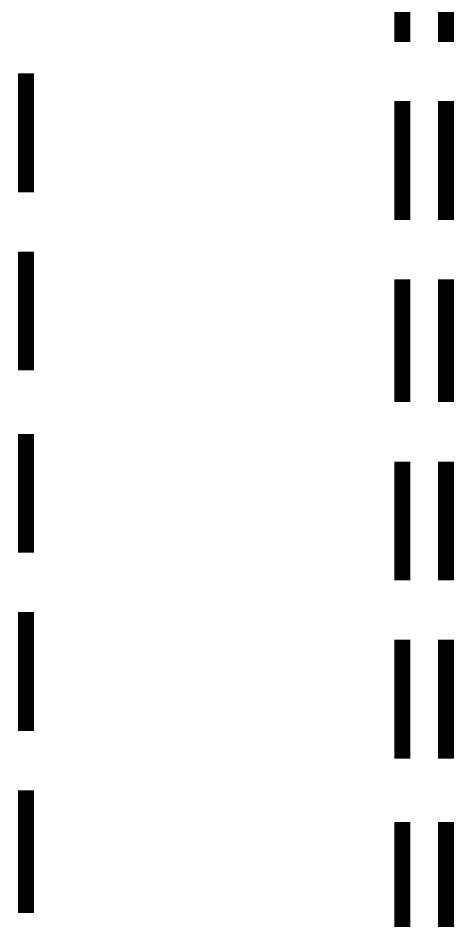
# Model space of a CAD drawing. Extents: x 0.1 to 11.6, y 0.3 to 16.2.
# Drawn here: x 7.32 to 7.5033, y 8.0617 to 8.4417 of the extents above; entities that cross this region are included whole.
import ezdxf

# ---------------------------------------------------------------- set-up
doc = ezdxf.new("R2010")
doc.units = 0
doc.header["$MEASUREMENT"] = 0

msp = doc.modelspace()

# ---------------------------------------------------------------- linework, layer by layer
at = {"color": 0, "const_width": 0.00667}
for points in [[(7.48167, 8.43164), (7.48167, 8.48335)], [(7.5, 8.43164), (7.5, 8.48335)], [(7.32335, 8.36833), (7.32335, 8.41835)], [(7.48167, 8.35667), (7.48167, 8.40668)], [(7.5, 8.35667), (7.5, 8.40668)], [(7.32335, 8.29335), (7.32335, 8.34332)], [(7.48167, 8.28), (7.48167, 8.33165)], [(7.5, 8.28), (7.5, 8.33165)], [(7.32335, 8.21669), (7.32335, 8.26665)], [(7.48167, 8.20503), (7.48167, 8.25499)], [(7.5, 8.20503), (7.5, 8.25499)], [(7.32335, 8.14165), (7.32335, 8.19168)], [(7.48167, 8.12999), (7.48167, 8.18001)], [(7.5, 8.12999), (7.5, 8.18001)], [(7.32335, 8.065), (7.32335, 8.11664)], [(7.48167, 8.05333), (7.48167, 8.10335)], [(7.5, 8.05333), (7.5, 8.10335)]]:
    msp.add_lwpolyline(points, dxfattribs=at)

doc.saveas('drawing.dxf')
